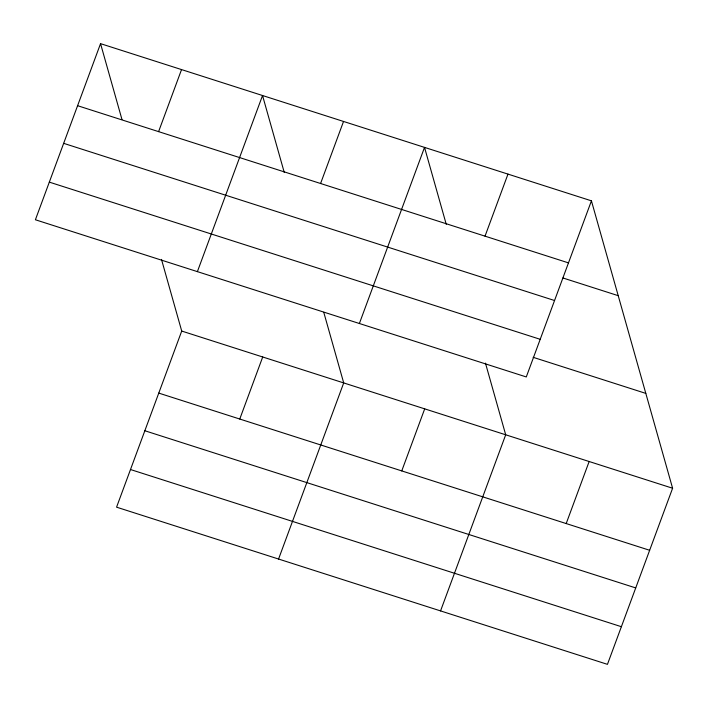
<?xml version="1.0" encoding="UTF-8"?>
<svg xmlns="http://www.w3.org/2000/svg" width="708" height="708" viewBox="0 0 708 708"><rect width="100%" height="100%" fill="white"/><g stroke="black" fill="none" stroke-linecap="round" stroke-linejoin="round"><path stroke-width="1.06" d="M100.545 43.648L35.4 219.763L526.283 376.948L591.428 200.833L100.545 43.648L121.98 119.528M158.592 131.635L181.54 69.588M197.39 271.633L262.535 95.518L284.262 172.451M161.486 259.394L181.717 331.052L116.572 507.167L607.455 664.352L672.6 488.237L591.428 200.833M320.582 183.505L343.53 121.457M239.764 419.039L262.712 356.982M359.381 323.503L424.526 147.388L446.252 224.321M278.563 559.037L343.707 382.922L323.768 312.316M485.024 236.162L507.981 174.115M401.755 470.909L424.703 408.852M440.553 610.907L505.698 434.792L485.458 363.133M566.196 523.566L589.153 461.51M77.597 105.696L568.471 262.88M562.931 277.97L618.217 295.679M63.667 143.343L554.55 300.519M49.321 182.124L540.204 339.309M533.159 357.319L645.811 393.391M181.717 331.052L672.6 488.237M158.769 393.099L649.643 550.284M144.848 430.747L635.722 587.923M130.502 469.528L621.376 626.704"/></g></svg>
